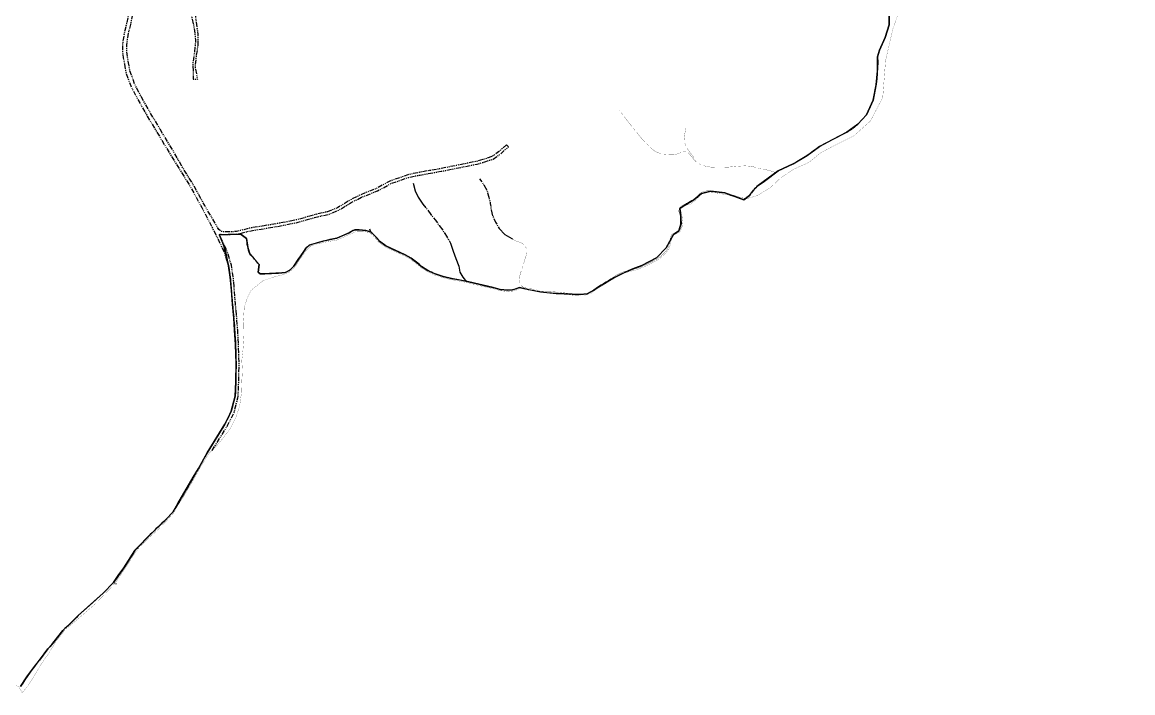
# Model space of a CAD drawing. Extents: x 203591 to 208218, y 4854879 to 4857795.
# Drawn here: x 206567 to 207447, y 4854879 to 4855410 of the extents above; entities that cross this region are included whole.
import ezdxf

# ---------------------------------------------------------------- set-up
doc = ezdxf.new("R2010")
doc.units = 0
doc.header["$LTSCALE"] = 1.5
doc.header["$MEASUREMENT"] = 0
doc.linetypes.add('PHANTOMX2', pattern=[5, 2.5, -0.5, 0.5, -0.5, 0.5, -0.5])
for name, color, linetype in [('CD-MALHA-LOTES', 40, 'CONTINUOUS'), ('HD-CURSO-INTER', 170, 'CONTINUOUS'), ('HD-CURSO-PERENE', 170, 'CONTINUOUS'), ('LM-LIM-SETOR-FISCAL', 7, 'CONTINUOUS'), ('RU-QUADRAS', 210, 'CONTINUOUS'), ('SV-EST-M-N-PAV', 1, 'PHANTOMX2')]:
    doc.layers.add(name, color=color, linetype=linetype)
doc.linetypes.add('Limite', pattern='A,20,-3,[130,ltypeshp.shx,S=6.35,R=0,X=0,Y=0],-3,20', length=46)

msp = doc.modelspace()

# ---------------------------------------------------------------- linework, layer by layer
at = {"layer": 'CD-MALHA-LOTES', "linetype": 'Continuous', "flags": 128}
msp.add_lwpolyline([(206565.87, 4854883.99), (206571.06, 4854891.69), (206576.3, 4854898.78), (206580.85, 4854904.92), (206587.53, 4854913.77), (206590.66, 4854917.23), (206595.45, 4854923.17), (206599.36, 4854928.4), (206604.82, 4854933.24), (206611.62, 4854940.19), (206620.51, 4854948.05), (206631.29, 4854957.78), (206639.56, 4854966.44), (206643.84, 4854972.59), (206647.8, 4854977.96), (206656.46, 4854991.8), (206667.7, 4855003.39), (206681.14, 4855016.2), (206686.47, 4855022.14), (206690.57, 4855028.9), (206702.74, 4855049.9), (206706.8, 4855056.71), (206713.63, 4855068.97), (206721.46, 4855081.59), (206727.79, 4855091.87), (206730.51, 4855097.36), (206732.77, 4855101.93), (206735.87, 4855114.03), (206736.33, 4855125.6), (206736.58, 4855139.93), (206736.18, 4855154.8), (206735.5, 4855166.31), (206734.81, 4855175.81), (206733.72, 4855186.86), (206732.89, 4855197.54), (206732, 4855208.3), (206730.56, 4855217.15), (206728.92, 4855224.45), (206727.33, 4855232.2), (206724.89, 4855238.56), (206723.36, 4855241.82), (206730.63, 4855241.92), (206737.32, 4855242.17), (206740.54, 4855241.93), (206744.88, 4855238.71), (206746.03, 4855231.78), (206747.41, 4855226.65), (206751.04, 4855222.84), (206754.82, 4855218.23), (206754.05, 4855212.11), (206755.7, 4855210.9), (206759.47, 4855210.97), (206764.62, 4855211.07), (206770.17, 4855211.36), (206775.44, 4855211.79), (206779.2, 4855213.84), (206782.28, 4855216.86), (206785.78, 4855222.19), (206787.85, 4855225.15), (206790.28, 4855228.47), (206791.56, 4855230.73), (206792.75, 4855232.04), (206794.64, 4855233.6), (206796.23, 4855234.16), (206798.53, 4855234.93), (206801.68, 4855235.75), (206806.24, 4855236.88), (206810.09, 4855237.75), (206813.54, 4855238.47), (206816.55, 4855238.99), (206819.34, 4855240.31), (206823.14, 4855241.98), (206826.08, 4855243.25), (206827.68, 4855244.31), (206829.42, 4855245.28), (206831.02, 4855245.69), (206834.18, 4855245.7), (206836.84, 4855245.42), (206839.5, 4855245.29), (206843.04, 4855244.22), (206846.33, 4855241.16), (206850.31, 4855236.72), (206855.1, 4855232.98), (206860.06, 4855230.69), (206865.17, 4855228.3), (206870.66, 4855225.93), (206875.28, 4855223.14), (206879.54, 4855220.08), (206883.57, 4855216.64), (206888.46, 4855213.58), (206894.32, 4855210.78), (206900.56, 4855208.81), (206907.35, 4855207.17), (206913.92, 4855206.02), (206921.03, 4855204.58), (206927.8, 4855202.91), (206933.82, 4855201.46), (206940.13, 4855200.14), (206945.87, 4855198.48), (206951.89, 4855197.78), (206955.66, 4855198.18), (206960.92, 4855199.97), (206965.94, 4855198.93), (206977.67, 4855196.56), (206990, 4855195.13), (207009.04, 4855194.53), (207014.65, 4855194.89), (207019.91, 4855197.81), (207026.21, 4855202.13), (207035.67, 4855207.62), (207044.83, 4855212.15), (207058, 4855217.39), (207069.57, 4855223.58), (207077.22, 4855231.42), (207083.16, 4855242.11), (207087.31, 4855244.92), (207088.95, 4855250.14), (207088.79, 4855255.9), (207088.12, 4855262.51), (207092.13, 4855265.33), (207099.03, 4855269.51), (207105.29, 4855274.38), (207112.65, 4855276.4), (207123.58, 4855274.93), (207138.82, 4855269.57), (207143.26, 4855273.02), (207146.29, 4855277.01), (207150.05, 4855280.8), (207154.99, 4855284.31), (207165.96, 4855292.42), (207177.9, 4855297.96), (207188.87, 4855304.61), (207198.76, 4855311.75), (207208.83, 4855317.2), (207220.24, 4855323.01), (207229.13, 4855329.34), (207235.83, 4855336.82), (207241.07, 4855348.35), (207243.46, 4855360.62), (207244.5, 4855371.62), (207244.65, 4855382.69), (207246.23, 4855388.14), (207250.57, 4855397.99), (207253.71, 4855408.2), (207253.86, 4855419.72)], dxfattribs=at)
at = {"layer": 'HD-CURSO-INTER', "const_width": 0.18, "flags": 128}
for points in [[(207040.150126, 4855340.384036), (207040.150226, 4855340.384136)], [(207040.30573, 4855340.178511), (207040.150126, 4855340.384036)], [(207041.944476, 4855338.014007), (207041.512963, 4855338.583961)], [(207042.11646, 4855337.786596), (207041.944476, 4855338.014007)], [(207042.719657, 4855336.989004), (207042.11646, 4855337.786596)], [(207044.298707, 4855334.911851), (207043.929915, 4855335.39675)], [(207044.536896, 4855334.602037), (207044.298707, 4855334.911851)], [(207045.213013, 4855333.722609), (207044.536896, 4855334.602037)], [(207045.762735, 4855333.021776), (207045.213013, 4855333.722609)], [(207047.064487, 4855331.362191), (207045.762735, 4855333.021776)], [(207047.624547, 4855330.669491), (207047.064487, 4855331.362191)], [(207048.795373, 4855329.221378), (207047.624547, 4855330.669491)], [(207048.882667, 4855329.11478), (207048.795373, 4855329.221378)], [(207049.745763, 4855328.060816), (207048.882667, 4855329.11478)], [(207050.149685, 4855327.56731), (207049.745763, 4855328.060816)], [(207052.671908, 4855324.462767), (207051.416204, 4855326.019432)], [(207092.571456, 4855326.174519), (207092.3471, 4855324.187143)], [(207054.574653, 4855322.066176), (207053.918417, 4855322.898769)], [(207055.152928, 4855321.325251), (207054.574653, 4855322.066176)], [(207055.49776, 4855320.883428), (207055.152928, 4855321.325251)], [(207055.771198, 4855320.539297), (207055.49776, 4855320.883428)], [(207056.430952, 4855319.708976), (207055.771198, 4855320.539297)], [(207057.034988, 4855318.989422), (207056.430952, 4855319.708976)], [(207057.764135, 4855318.12083), (207057.034988, 4855318.989422)], [(207058.344028, 4855317.47774), (207057.764135, 4855318.12083)], [(207058.769173, 4855317.006262), (207058.344028, 4855317.47774)], [(207059.020065, 4855316.740961), (207058.769173, 4855317.006262)], [(207059.800394, 4855315.915811), (207059.020065, 4855316.740961)], [(207091.536902, 4855318.245307), (207091.501254, 4855317.775969)], [(207091.501254, 4855317.775969), (207091.601423, 4855316.249943)], [(207091.615874, 4855319.285034), (207091.536902, 4855318.245307)], [(207091.758071, 4855320.231692), (207091.615874, 4855319.285034)], [(207091.983806, 4855321.734494), (207091.758071, 4855320.231692)], [(207092.064455, 4855322.208014), (207091.983806, 4855321.734494)], [(207092.24009, 4855323.239232), (207092.064455, 4855322.208014)], [(207092.3471, 4855324.187143), (207092.24009, 4855323.239232)], [(207060.406875, 4855315.300005), (207059.800394, 4855315.915811)], [(207063.241113, 4855312.477581), (207061.814733, 4855313.879522)], [(207065.206754, 4855310.577373), (207064.677834, 4855311.086274)], [(207065.402434, 4855310.397172), (207065.206754, 4855310.577373)], [(207066.319509, 4855309.552636), (207065.402434, 4855310.397172)], [(207066.924142, 4855309.10333), (207066.319509, 4855309.552636)], [(207068.719348, 4855307.7693), (207066.924142, 4855309.10333)], [(207092.012384, 4855314.308879), (207092.32691, 4855313.35963)], [(207092.32691, 4855313.35963), (207092.599271, 4855312.537635)], [(207092.599271, 4855312.537635), (207092.661103, 4855312.418689)], [(207093.626367, 4855310.668613), (207094.157402, 4855309.821263)], [(207094.157402, 4855309.821263), (207094.483935, 4855309.300229)], [(207094.483935, 4855309.300229), (207095.281177, 4855308.167572)], [(207095.281177, 4855308.167572), (207095.347491, 4855308.073358)], [(207095.347491, 4855308.073358), (207096.473714, 4855306.562052)], [(207069.409679, 4855307.443393), (207068.719348, 4855307.7693)], [(207070.598074, 4855306.882349), (207069.409679, 4855307.443393)], [(207071.250415, 4855306.670666), (207070.598074, 4855306.882349)], [(207072.031916, 4855306.417071), (207071.250415, 4855306.670666)], [(207072.205448, 4855306.375753), (207072.031916, 4855306.417071)], [(207073.178252, 4855306.144124), (207072.205448, 4855306.375753)], [(207075.321452, 4855305.753516), (207075.144961, 4855305.783876)], [(207076.135985, 4855305.651334), (207075.321452, 4855305.753516)], [(207076.81996, 4855305.56553), (207076.135985, 4855305.651334)], [(207077.12944, 4855305.538437), (207076.81996, 4855305.56553)], [(207081.303901, 4855305.331115), (207079.124418, 4855305.406578)], [(207082.122061, 4855305.372604), (207081.303901, 4855305.331115)], [(207084.273609, 4855305.481714), (207082.122061, 4855305.372604)], [(207085.106508, 4855305.628225), (207084.273609, 4855305.481714)], [(207085.756506, 4855305.742564), (207085.106508, 4855305.628225)], [(207086.079499, 4855305.848822), (207085.756506, 4855305.742564)], [(207087.749788, 4855306.398315), (207086.079499, 4855305.848822)], [(207087.970313, 4855306.497115), (207087.749788, 4855306.398315)], [(207088.882908, 4855306.905981), (207087.970313, 4855306.497115)], [(207092.006728, 4855307.774148), (207090.799895, 4855307.461878)], [(207092.698026, 4855307.474566), (207092.006728, 4855307.774148)], [(207095.726289, 4855305.594081), (207094.533076, 4855306.679241)], [(207095.979393, 4855305.301143), (207095.726289, 4855305.594081)], [(207097.156662, 4855303.938596), (207095.979393, 4855305.301143)], [(207096.473714, 4855306.562052), (207096.624224, 4855306.360079)], [(207096.624224, 4855306.360079), (207098.258812, 4855304.150949)], [(207097.278491, 4855303.780859), (207097.156662, 4855303.938596)], [(207098.113767, 4855302.699395), (207097.278491, 4855303.780859)], [(207098.502519, 4855302.199168), (207098.113767, 4855302.699395)], [(207098.258812, 4855304.150949), (207098.398113, 4855303.962685)], [(207098.398113, 4855303.962685), (207099.356114, 4855302.479345)], [(207099.037214, 4855301.51115), (207098.502519, 4855302.199168)], [(207099.126383, 4855301.418428), (207099.037214, 4855301.51115)], [(207101.047298, 4855299.420973), (207099.126383, 4855301.418428)], [(207100.383367, 4855300.76541), (207100.734348, 4855300.101577)], [(207100.734348, 4855300.101577), (207100.83841, 4855299.875263)], [(207100.83841, 4855299.875263), (207101.047298, 4855299.420973)], [(207101.240839, 4855299.299008), (207101.047298, 4855299.420973)], [(207103.35736, 4855297.965212), (207102.932882, 4855298.232711)], [(207103.812041, 4855297.761412), (207103.35736, 4855297.965212)], [(207104.724567, 4855297.352394), (207103.812041, 4855297.761412)], [(207106.858075, 4855296.579811), (207106.604915, 4855296.671226)], [(207107.558549, 4855296.371331), (207106.858075, 4855296.579811)], [(207108.304672, 4855296.149264), (207107.558549, 4855296.371331)], [(207108.521542, 4855296.104057), (207108.304672, 4855296.149264)], [(207111.228056, 4855295.539867), (207108.521542, 4855296.104057)], [(207111.462385, 4855295.518438), (207111.228056, 4855295.539867)], [(207113.840451, 4855295.30095), (207111.462385, 4855295.518438)], [(207114.452084, 4855295.279486), (207113.840451, 4855295.30095)], [(207115.343675, 4855295.248192), (207114.452084, 4855295.279486)], [(207115.451522, 4855295.246514), (207115.343675, 4855295.248192)], [(207116.4514, 4855295.230896), (207115.451522, 4855295.246514)], [(207120.451196, 4855295.193957), (207118.451241, 4855295.207308)], [(207122.999496, 4855295.227175), (207122.451005, 4855295.219365)], [(207123.450659, 4855295.243363), (207122.999496, 4855295.227175)], [(207124.498555, 4855295.280968), (207123.450659, 4855295.243363)], [(207125.448649, 4855295.331374), (207124.498555, 4855295.280968)], [(207125.997021, 4855295.360468), (207125.448649, 4855295.331374)], [(207126.446631, 4855295.393967), (207125.997021, 4855295.360468)], [(207128.213128, 4855295.525589), (207126.446631, 4855295.393967)], [(207128.440771, 4855295.546555), (207128.213128, 4855295.525589)], [(207129.707101, 4855295.663188), (207128.440771, 4855295.546555)], [(207130.431971, 4855295.733891), (207129.707101, 4855295.663188)], [(207131.200029, 4855295.808806), (207130.431971, 4855295.733891)], [(207131.427351, 4855295.829881), (207131.200029, 4855295.808806)], [(207132.423081, 4855295.9222), (207131.427351, 4855295.829881)], [(207136.340593, 4855296.219471), (207134.416447, 4855296.083487)], [(207136.411592, 4855296.222297), (207136.340593, 4855296.219471)], [(207139.849629, 4855296.315059), (207138.410054, 4855296.299998)], [(207140.409808, 4855296.301344), (207139.849629, 4855296.315059)], [(207141.353178, 4855296.27824), (207140.409808, 4855296.301344)], [(207141.409391, 4855296.274353), (207141.353178, 4855296.27824)], [(207142.85045, 4855296.174676), (207141.409391, 4855296.274353)], [(207143.40169, 4855296.106033), (207142.85045, 4855296.174676)], [(207144.355196, 4855295.987296), (207143.40169, 4855296.106033)], [(207144.39351, 4855295.97935), (207144.355196, 4855295.987296)], [(207147.288919, 4855295.378763), (207144.39351, 4855295.97935)], [(207147.33058, 4855295.368288), (207147.288919, 4855295.378763)], [(207148.300395, 4855295.124443), (207147.33058, 4855295.368288)], [(207151.606249, 4855294.321554), (207150.243464, 4855294.650714)], [(207152.19057, 4855294.194256), (207151.606249, 4855294.321554)], [(207156.004158, 4855293.374884), (207154.145598, 4855293.772529)], [(207156.100956, 4855293.352389), (207156.004158, 4855293.374884)], [(207158.034182, 4855292.903117), (207156.100956, 4855293.352389)], [(207158.048874, 4855292.899009), (207158.034182, 4855292.903117)], [(207160.920088, 4855292.096125), (207158.048874, 4855292.899009)], [(207160.93772, 4855292.090069), (207160.920088, 4855292.096125)], [(207162.342954, 4855291.607376), (207160.93772, 4855292.090069)], [(207162.820305, 4855291.416296), (207162.342954, 4855291.607376)], [(207163.748688, 4855291.04467), (207162.820305, 4855291.416296)], [(206955.655831, 4855238.386081), (206957.353806, 4855237.329255)], [(206957.353806, 4855237.329255), (206958.18498, 4855236.811928)], [(206958.18498, 4855236.811928), (206960.108668, 4855236.192421)], [(206960.108668, 4855236.192421), (206960.975608, 4855235.913231)], [(206960.975608, 4855235.913231), (206962.006996, 4855235.563051)], [(206962.006996, 4855235.563051), (206962.434764, 4855235.417815)], [(206962.434764, 4855235.417815), (206964.621751, 4855234.109893)], [(206965.720265, 4855232.459734), (206966.241363, 4855231.606238)], [(206966.241363, 4855231.606238), (206966.328793, 4855231.463038)], [(206966.328793, 4855231.463038), (206966.524192, 4855230.654082)], [(206964.698447, 4855219.94499), (206964.582333, 4855219.552316)], [(206965.432277, 4855222.426663), (206964.698447, 4855219.94499)], [(206965.547408, 4855222.822358), (206965.432277, 4855222.426663)], [(206966.105294, 4855224.739759), (206965.547408, 4855222.822358)], [(206966.106061, 4855224.742748), (206966.105294, 4855224.739759)], [(206966.479693, 4855226.197922), (206966.106061, 4855224.742748)], [(206966.562249, 4855226.688651), (206966.479693, 4855226.197922)], [(206966.728786, 4855227.678577), (206966.562249, 4855226.688651)], [(206966.714225, 4855228.674634), (206966.728786, 4855227.678577)], [(206961.854333, 4855211.342658), (206961.130775, 4855208.494681)], [(206961.874277, 4855211.400884), (206961.854333, 4855211.342658)], [(206962.340814, 4855212.762921), (206961.874277, 4855211.400884)], [(206962.528027, 4855213.290994), (206962.340814, 4855212.762921)], [(206963.810831, 4855217.079435), (206963.18718, 4855215.179156)], [(206964.582333, 4855219.552316), (206964.408914, 4855218.987836)], [(206961.023342, 4855207.50115), (206960.941325, 4855206.667949)], [(206960.941325, 4855206.667949), (206960.993639, 4855205.506355)], [(206960.993639, 4855205.506355), (206961.009415, 4855205.156076)], [(206961.009415, 4855205.156076), (206961.497537, 4855203.580594)], [(206961.115046, 4855208.432772), (206961.023342, 4855207.50115)], [(206961.130775, 4855208.494681), (206961.115046, 4855208.432772)], [(206956.604491, 4855198.378641), (206955.65483, 4855198.176234)], [(206955.65483, 4855198.176234), (206955.65493, 4855198.176334)], [(206957.582523, 4855198.587097), (206956.604491, 4855198.378641)], [(206961.125122, 4855200.421929), (206959.331222, 4855199.537666)], [(206962.344937, 4855201.797954), (206962.718609, 4855201.282153)], [(206962.718609, 4855201.282153), (206962.987126, 4855201.037781)], [(206962.987126, 4855201.037781), (206963.435533, 4855200.629694)], [(206963.755677, 4855200.485683), (206963.043914, 4855200.572165)], [(206964.021131, 4855200.387577), (206963.755677, 4855200.485683)], [(206965.223709, 4855199.943132), (206964.021131, 4855200.387577)], [(206965.911348, 4855199.736823), (206965.223709, 4855199.943132)], [(206967.775599, 4855199.177499), (206965.911348, 4855199.736823)], [(206967.828895, 4855199.171334), (206967.775599, 4855199.177499)], [(206969.272525, 4855199.004296), (206967.828895, 4855199.171334)], [(206969.817225, 4855198.957135), (206969.272525, 4855199.004296)], [(206972.236378, 4855198.747676), (206969.817225, 4855198.957135)], [(206972.792928, 4855198.616514), (206972.236378, 4855198.747676)], [(206976.120806, 4855197.752788), (206974.738702, 4855198.154332)], [(206976.664201, 4855197.614369), (206976.120806, 4855197.752788)], [(206980.290787, 4855196.996931), (206978.62454, 4855197.233154)], [(206980.60733, 4855196.978283), (206980.290787, 4855196.996931)], [(206981.791796, 4855196.908502), (206980.60733, 4855196.978283)], [(206982.60499, 4855196.886916), (206981.791796, 4855196.908502)], [(206984.107069, 4855196.847036), (206982.60499, 4855196.886916)], [(206984.604278, 4855196.833552), (206984.107069, 4855196.847036)], [(206985.61256, 4855196.806199), (206984.604278, 4855196.833552)], [(206986.600894, 4855196.728967), (206985.61256, 4855196.806199)], [(206988.594815, 4855196.573152), (206986.600894, 4855196.728967)]]:
    msp.add_lwpolyline(points, dxfattribs=at)
at = {"layer": 'HD-CURSO-INTER', "ltscale": 0.5, "flags": 128}
for points in [[(206876.78, 4855282.57), (206878.39, 4855276.71), (206880.87, 4855271.51), (206884.62, 4855266.09), (206887.002155, 4855263.158665)], [(206929.44, 4855286.16), (206931.198098, 4855283.594128)], [(206931.651677, 4855282.932146), (206932.107273, 4855282.267223)], [(206932.560853, 4855281.605242), (206932.77, 4855281.3), (206935.085738, 4855277.080796)], [(206935.438592, 4855276.386166), (206935.644015, 4855275.640155)], [(206935.84853, 4855274.897444), (206936.74, 4855271.66), (206937.1637, 4855269.94453)], [(206937.348703, 4855269.195495), (206937.534528, 4855268.443131)], [(206937.719531, 4855267.694096), (206937.97, 4855266.68), (206938.251298, 4855264.172566)], [(206887.49406, 4855262.553357), (206887.96, 4855261.98), (206887.98587, 4855261.944055)], [(206888.437908, 4855261.315976), (206890.99, 4855257.77), (206891.486054, 4855257.128576)], [(206891.961465, 4855256.513846), (206892.438988, 4855255.896384)], [(206892.914398, 4855255.281655), (206894.3, 4855253.49), (206896.049387, 4855251.179283)], [(206938.338872, 4855263.391952), (206938.426835, 4855262.607867)], [(206938.514409, 4855261.827253), (206938.55, 4855261.51), (206939.793903, 4855256.89914)], [(206940.075487, 4855256.18141), (206940.419357, 4855255.480272)], [(206842.2, 4855246.47), (206843.040915, 4855244.223582), (206846.33, 4855241.16), (206850.31, 4855236.72), (206855.1, 4855232.98), (206859.169657, 4855231.101065)], [(206896.517807, 4855250.560561), (206896.988308, 4855249.939088)], [(206897.456728, 4855249.320366), (206897.51, 4855249.25), (206900.265265, 4855245.385804)], [(206940.761705, 4855254.782238), (206942.19, 4855251.87), (206943.114947, 4855250.165793)], [(206943.48834, 4855249.477821), (206943.863392, 4855248.78679)], [(206944.236785, 4855248.098818), (206944.92, 4855246.84), (206949.4, 4855241.9), (206954.91, 4855238.78), (206955.659565, 4855238.384715)], [(206900.714317, 4855244.756019), (206900.74, 4855244.72), (206901.133803, 4855244.105409)], [(206901.549536, 4855243.456593), (206903.79, 4855239.96), (206904.182421, 4855239.209147)], [(206904.539132, 4855238.526621), (206904.897429, 4855237.841061)], [(206859.892078, 4855230.767528), (206860.06, 4855230.69), (206860.615713, 4855230.430087)], [(206861.335547, 4855230.093413), (206865.17, 4855228.3), (206866.172118, 4855227.867392)], [(206905.254141, 4855237.158534), (206906.33, 4855235.1), (206908.63, 4855228.92), (206910.78, 4855222.86), (206912.91, 4855217), (206913.92, 4855212.07), (206916.26, 4855208.22), (206919.16, 4855204.61)], [(206866.907716, 4855227.549839), (206867.646583, 4855227.230874)], [(206868.382181, 4855226.913321), (206870.66, 4855225.93), (206873.025628, 4855224.501406)], [(206873.691507, 4855224.099285), (206874.360345, 4855223.695376)], [(206875.026223, 4855223.293255), (206875.28, 4855223.14), (206879.116282, 4855220.384361)], [(206879.729441, 4855219.918293), (206880.317464, 4855219.416358)], [(206880.902885, 4855218.916644), (206883.57, 4855216.64), (206884.673872, 4855215.949234)], [(206885.33183, 4855215.537505), (206885.992712, 4855215.123947)], [(206886.65067, 4855214.712219), (206888.46, 4855213.58), (206894.32, 4855210.78), (206900.56, 4855208.81), (206907.35, 4855207.17), (206913.92, 4855206.02), (206921.03, 4855204.58), (206927.8, 4855202.91), (206933.82, 4855201.46), (206940.13, 4855200.14), (206945.87, 4855198.48), (206951.89, 4855197.78), (206955.658518, 4855198.176686)]]:
    msp.add_lwpolyline(points, dxfattribs=at)
at = {"layer": 'HD-CURSO-PERENE', "const_width": 0.18, "flags": 128}
for points in [[(207140.404004, 4855270.117224), (207140.852599, 4855270.652367), (207141.934501, 4855271.699365), (207143.256066, 4855273.015848), (207145.09463, 4855275.37776), (207145.978972, 4855276.596211), (207147.260313, 4855278.159958), (207148.300894, 4855279.245432), (207149.408557, 4855280.260424), (207151.250968, 4855281.700777), (207152.480227, 4855282.561091), (207153.719197, 4855283.408343), (207154.944423, 4855284.273694), (207156.182061, 4855285.215517), (207157.350621, 4855286.155996), (207158.509467, 4855287.109517), (207159.67278, 4855288.057392), (207161.445324, 4855289.424498), (207162.662867, 4855290.300881), (207165.008974, 4855291.860346), (207167.289256, 4855293.118563), (207170.029184, 4855294.343117), (207171.41539, 4855294.924978), (207173.393099, 4855295.786941), (207174.755559, 4855296.415364), (207177.449186, 4855297.734222), (207179.23067, 4855298.657015), (207180.551471, 4855299.368069), (207181.861739, 4855300.098883), (207183.160366, 4855300.850888), (207184.938812, 4855301.931365), (207186.202278, 4855302.741921), (207187.445372, 4855303.582296), (207188.867971, 4855304.607001), (207191.232227, 4855306.452422), (207192.406142, 4855307.386714), (207194.685698, 4855309.110273), (207195.91777, 4855309.968056), (207197.174056, 4855310.78952), (207198.45416, 4855311.572317), (207200.070571, 4855312.487526), (207201.393177, 4855313.19538), (207202.72224, 4855313.891461), (207204.569421, 4855314.866777), (207207.206021, 4855316.297212), (207208.517914, 4855317.025383), (207210.134531, 4855317.935425), (207211.442653, 4855318.671985), (207212.754915, 4855319.398972), (207214.409511, 4855320.281822), (207217.09366, 4855321.604977), (207219.834041, 4855322.839177), (207221.632071, 4855323.611751), (207223.00198, 4855324.244257), (207225.021932, 4855325.425432), (207227.267024, 4855327.392412), (207228.313901, 4855328.482167), (207230.198932, 4855330.402259), (207232.32433, 4855332.513824), (207233.663702, 4855333.997925), (207234.60968, 4855335.163003), (207235.510268, 4855336.366969), (207236.672971, 4855338.067046), (207237.464582, 4855339.345923), (207238.197144, 4855340.656777), (207239.024188, 4855342.360157), (207240.099199, 4855345.157882), (207240.555604, 4855346.589386), (207240.978271, 4855348.032678), (207241.467723, 4855349.803708), (207241.844264, 4855351.256867), (207242.50432, 4855354.181475), (207242.849084, 4855356.102445), (207243.072747, 4855357.585792), (207243.271212, 4855359.073523), (207243.454095, 4855360.563327), (207243.636481, 4855362.113837), (207243.967024, 4855365.095184), (207244.214975, 4855367.557904), (207244.345197, 4855369.053024), (207244.504571, 4855371.615879), (207244.559794, 4855374.612522), (207244.544553, 4855376.113848), (207244.490927, 4855378.432654), (207244.47835, 4855379.937049), (207244.652858, 4855382.68866), (207245.302321, 4855385.616822), (207245.787204, 4855387.0447), (207246.840908, 4855389.514136), (207247.491034, 4855390.866282), (207248.595811, 4855393.191651), (207249.747889, 4855395.959614), (207250.304619, 4855397.353813), (207251.148889, 4855399.375665), (207251.730013, 4855400.759293), (207252.535262, 4855402.892957), (207252.969692, 4855404.329932), (207253.319293, 4855405.791885), (207253.58467, 4855407.271687), (207253.839701, 4855409.692972), (207253.901788, 4855411.191981)], [(207140.852599, 4855270.652367), (207139.33815, 4855270.769007), (207137.849602, 4855270.993869), (207136.382249, 4855271.306949), (207134.931382, 4855271.688247), (207133.492294, 4855272.117761), (207132.060276, 4855272.575486), (207130.556052, 4855273.065568), (207129.123803, 4855273.51855), (207126.232706, 4855274.306), (207124.601468, 4855274.635906), (207123.121717, 4855274.882108), (207121.63693, 4855275.109513), (207119.51834, 4855275.450896), (207118.038659, 4855275.703643), (207115.681928, 4855276.099261), (207112.720793, 4855276.494395), (207111.22225, 4855276.587543), (207109.701512, 4855276.571072), (207108.097715, 4855276.403749), (207106.597948, 4855276.062233), (207104.459338, 4855275.057952), (207102.398088, 4855272.969276), (207101.487448, 4855271.743537), (207100.544864, 4855270.518825), (207099.357413, 4855269.246976), (207098.18308, 4855268.268849), (207095.985659, 4855267.057577), (207093.138053, 4855266.294841), (207091.669784, 4855265.870648), (207089.72494, 4855264.904244), (207088.46685, 4855263.886895), (207087.546011, 4855262.683306), (207087.175603, 4855260.299243), (207088.221033, 4855257.395095), (207088.825385, 4855255.9779), (207089.292955, 4855254.508948), (207089.664523, 4855251.549424), (207089.585138, 4855250.028619), (207089.268801, 4855248.194193), (207088.768, 4855246.709083), (207087.998152, 4855245.415621), (207085.952083, 4855243.941134), (207084.481166, 4855243.396274), (207083.045464, 4855242.843831), (207081.779884, 4855242.022553), (207080.511499, 4855239.431762), (207080.238226, 4855237.843139), (207079.947514, 4855235.453227), (207079.702341, 4855233.950898), (207078.894188, 4855231.480059), (207077.181359, 4855229.074711), (207076.120593, 4855227.966901), (207074.189343, 4855226.073718), (207073.093899, 4855225.038686), (207070.792984, 4855223.155715), (207069.466808, 4855222.300113), (207066.814993, 4855220.885732), (207065.46026, 4855220.218285), (207063.817352, 4855219.392344), (207062.479563, 4855218.712275), (207059.784559, 4855217.406525), (207058.25249, 4855216.744418), (207056.855399, 4855216.195468), (207055.441818, 4855215.68742), (207054.015182, 4855215.218039), (207051.884777, 4855214.587949), (207048.984957, 4855213.824691), (207047.527291, 4855213.46133), (207045.912329, 4855213.057151), (207044.459376, 4855212.666616), (207043.024463, 4855212.227011), (207041.319283, 4855211.591013), (207038.63714, 4855210.254228), (207037.343997, 4855209.484794), (207035.057645, 4855208.004615), (207032.576605, 4855206.320597), (207030.482298, 4855204.91012), (207029.221366, 4855204.097095), (207027.939011, 4855203.317719), (207025.897786, 4855202.195369), (207024.570953, 4855201.490379), (207022.489405, 4855200.24646), (207020.103636, 4855198.420798), (207018.923104, 4855197.489001), (207017.103246, 4855196.262237), (207015.757582, 4855195.596203), (207014.338184, 4855195.082826), (207012.870832, 4855194.718431), (207010.705336, 4855194.443371), (207009.204231, 4855194.402605), (207007.700866, 4855194.453557), (207006.199383, 4855194.570259), (207004.185159, 4855194.788287), (207002.69671, 4855194.975397), (206999.725216, 4855195.368625), (206998.071872, 4855195.575306), (206996.582056, 4855195.749999), (206995.090743, 4855195.915717), (206992.996965, 4855196.136234), (206991.504136, 4855196.287129), (206988.594815, 4855196.573152)]]:
    msp.add_lwpolyline(points, dxfattribs=at)
at = {"layer": 'LM-LIM-SETOR-FISCAL', "linetype": 'Limite', "ltscale": 0.1, "const_width": 0.13, "flags": 128}
msp.add_lwpolyline([(205796.415, 4856248.315), (205682.51, 4856182.65), (205659.3, 4856170.51), (205621.44, 4856158.01), (205507.35, 4856123.37), (205407.36, 4856092.31), (205394.74, 4856089.5), (205362.25, 4856082.61), (205354.69, 4856080.34), (205337.55, 4856076.77), (205289.87, 4856073.56), (205229.36, 4856070.3), (205219.27, 4856069.56), (205147.92, 4856065.7), (205113.32, 4856064.4), (205090.92, 4856063.16), (205009.9, 4856058.92), (204851.88, 4856050.7), (204687.08, 4856042.13), (204637.14, 4856038.78), (204603.03, 4856036.66), (204553.89, 4856035.32), (204520.66, 4856035.13), (204502.57, 4856037.61), (204484.57, 4856041.23), (204412.67, 4856060.75), (204330.68, 4856083.79), (204299.16, 4856093.11), (204270.41, 4856101.78), (204253.26, 4856107.22), (204244.69, 4856110.17), (204218.41, 4856111.79), (204202.69, 4856112.17), (204189.55, 4856111.98), (204142.89, 4856109.12), (204035.38, 4856102.27), (203993.42, 4856098.93), (203985.94, 4856098.57), (203969, 4856097.51), (203907.01, 4856092.75), (203828.45, 4856087.6), (203806.83, 4856085.89), (203745.43, 4856081.58), (203724.99, 4856080.15), (203677.22, 4856076.56), (203633.71, 4856071.22), (203591.04, 4856063.51), (203660.37, 4856023.03), (203705.27, 4855996.41), (203743.77, 4855973.31), (203818.31, 4855928.72), (203887.09, 4855887.86), (203952.66, 4855848.85), (204025, 4855805.96), (204088.2, 4855766.95), (204107.49, 4855755.62), (204177.8, 4855715.26), (204283.05, 4855651.55), (204316.3, 4855629.3), (204344.05, 4855608.74), (204359.413431, 4855596.133587), (204366.73, 4855590.13), (204395.58, 4855561.78), (204414.87, 4855540.12), (204436.53, 4855514.57), (204458.95, 4855485.04), (204486.36, 4855444.86), (204505.82, 4855416.26), (204534.16, 4855377.59), (204568.85, 4855328.27), (204604.98, 4855276.24), (204637.1, 4855229.79), (204661.77, 4855193.9), (204679.77, 4855167.91), (204703.32, 4855133.45), (204736.81, 4855084.64), (204752.67, 4855062.31), (204783.23, 4855019.37), (204803.12, 4854991.18), (204834.249649, 4854948.199642), (204845.64, 4854959.83), (204876.75, 4854964.71), (204914.35, 4854970.84), (204996.87, 4854983.31), (205090.66, 4854997.71), (205105.98, 4854999.94), (205187.94, 4855012.05), (205245.94, 4855021.11), (205272.68, 4855025.85), (205289.82, 4855028.52), (205353.63, 4855038.1), (205379.87, 4855044.32), (205380.17, 4855053.59), (205399.55, 4855054.95), (205426.54, 4855056.03), (205437.99, 4855056.62), (205499.63, 4855060.67), (205539.31, 4855063.19), (205567.09, 4855064.98), (205582.41, 4855066.09), (205635.91, 4855070), (205692.95, 4855073.42), (205739.37, 4855076.32), (205755.85, 4855076.88), (205779.09, 4855078.91), (205796.39, 4855080.33), (205832.27, 4855082.2), (205855.36, 4855083.58), (205884.96, 4855084.97), (205904.85, 4855085.43), (205945.85, 4855088.06), (205975.45, 4855089.94), (205990.04, 4855090.61), (206010.45, 4855091.62), (206021.42, 4855091.93), (206022.38, 4855094.63), (206023.19, 4855099.07), (206023.73, 4855105.32), (206023.73, 4855114.57), (206023.61, 4855122.77), (206023.73, 4855128.91), (206023.31, 4855148.74), (206059.09, 4855155.08), (206090.43, 4855139.24), (206138.56, 4855111.07), (206178.75, 4855088.19), (206206.79, 4855072.52), (206222.46, 4855062.86), (206230.38, 4855057.64), (206237.19, 4855052.51), (206245.02, 4855046.96), (206277.61, 4855028.92), (206315.11, 4855009.06), (206322.43, 4855004.94), (206334.61, 4854998.15), (206344.05, 4854991.94), (206370.01, 4854978.16), (206377.13, 4854974.52), (206383.62, 4854970.88), (206391.86, 4854965.97), (206400.96, 4854960.99), (206409.67, 4854956.24), (206418.06, 4854951.81), (206428.03, 4854946.58), (206436.74, 4854941.99), (206446.39, 4854936.45), (206454.94, 4854931.86), (206463.33, 4854927.27), (206473.94, 4854921.41), (206483.44, 4854916.66), (206493.49, 4854911.28), (206502.2, 4854906.53), (206509.16, 4854902.73), (206517.55, 4854899.17), (206528.48, 4854896), (206549.69, 4854889.67), (206564.41, 4854883.97), (206567.2, 4854879.08), (206570.83, 4854883.26), (206576.05, 4854891.17), (206582.86, 4854902.57), (206588.24, 4854910.17), (206594.1, 4854919.67), (206601.38, 4854929.09), (206611.99, 4854937.95), (206625.76, 4854949.98), (206640.32, 4854965.18), (206646.34, 4854973.73), (206650.93, 4854980.7), (206656.31, 4854989.4), (206659.8, 4854993.84), (206666.37, 4855000.56), (206674.91, 4855008.32), (206682.51, 4855016.24), (206687.1, 4855021.3), (206689.8, 4855026.21), (206695.97, 4855035.87), (206702.46, 4855046.95), (206709.74, 4855060.01), (206715.44, 4855068.88), (206721.77, 4855075.21), (206727.79, 4855082.65), (206732.22, 4855088.66), (206736.5, 4855097.05), (206739.58, 4855106.79), (206740.85, 4855116.29), (206741.17, 4855125.63), (206741.64, 4855134.02), (206741.17, 4855142.09), (206742.12, 4855150.72), (206742.75, 4855160.06), (206742.43, 4855173.36), (206743.07, 4855183.81), (206745.76, 4855192.36), (206748.45, 4855197.74), (206758.11, 4855205.5), (206768.24, 4855208.82), (206775.2, 4855210.56), (206778.84, 4855212.3), (206783.44, 4855216.26), (206786.6, 4855221.64), (206789.29, 4855225.29), (206792.14, 4855229.4), (206795.63, 4855232.73), (206801.01, 4855234.47), (206808.45, 4855236.21), (206816.52, 4855237.63), (206822.22, 4855240.17), (206827.6, 4855242.54), (206831.4, 4855244.28), (206836.63, 4855244.44), (206839.95, 4855243.97), (206842.19, 4855243.65), (206845.62, 4855240.46), (206849.62, 4855235.99), (206854.58, 4855232.12), (206859.64, 4855229.78), (206864.76, 4855227.39), (206870.2, 4855225.04), (206874.73, 4855222.3), (206878.92, 4855219.29), (206882.98, 4855215.83), (206887.98, 4855212.7), (206893.95, 4855209.85), (206900.29, 4855207.85), (206907.15, 4855206.19), (206913.73, 4855205.04), (206920.81, 4855203.6), (206927.56, 4855201.94), (206933.6, 4855200.48), (206939.89, 4855199.17), (206945.67, 4855197.5), (206951.88, 4855196.77), (206955.646692, 4855197.169441), (206957.306662, 4855197.34315), (206961.862616, 4855199.664984), (206966.527907, 4855198.429918), (206972.051755, 4855197.762708), (206977.408644, 4855196.392723), (206983.226231, 4855195.866614), (206988.517313, 4855195.575902), (206994.381656, 4855194.986132), (206999.439545, 4855194.39722), (207005.614593, 4855193.621657), (207012.363297, 4855193.601324), (207017.572169, 4855195.36525), (207023.03395, 4855199.405412), (207027.732957, 4855202.047994), (207032.274552, 4855204.906141), (207036.833943, 4855207.976499), (207041.709791, 4855210.664404), (207047.645836, 4855212.460922), (207053.627362, 4855214.050921), (207060.025663, 4855216.416757), (207065.622577, 4855219.182648), (207071.297192, 4855222.28006), (207076.000549, 4855226.442043), (207079.81713, 4855231.025691), (207081.103271, 4855236.760794), (207082.59759, 4855241.307754), (207088.023389, 4855243.939561), (207090.578395, 4855249.590665), (207089.808985, 4855256.17649), (207088.296416, 4855261.394437), (207091.682817, 4855264.782116), (207096.437455, 4855266.14688), (207101.10609, 4855269.633922), (207105.023599, 4855274.180832), (207109.741577, 4855275.556417), (207115.560457, 4855275.105675), (207120.834136, 4855274.222138), (207125.843848, 4855273.366924), (207131.736831, 4855271.630579), (207137.125757, 4855270.101991), (207140.28442, 4855270.079902), (207149.515925, 4855272.920652), (207159.750695, 4855279.150512), (207168.205506, 4855287.160332), (207178.440276, 4855293.835183), (207190.455007, 4855299.175063), (207198.909818, 4855306.294903), (207210.479558, 4855312.524764), (207226.054209, 4855320.312089), (207238.95892, 4855331.88183), (207248.7487, 4855350.571411), (207250.973651, 4855379.940753), (207256.758521, 4855404.860194), (207263.433371, 4855423.994765), (207271.888182, 4855446.689256), (207282.567942, 4855472.943668), (207294.805168, 4855494.970674), (207326.84445, 4855524.340016), (207365.558582, 4855558.159258), (207387.072345, 4855586.866424), (207407.157013, 4855615.155159), (207422.962295, 4855638.924947), (207434.532036, 4855666.069339), (207438.091956, 4855689.65381), (207436.311996, 4855734.152813), (207437.646966, 4855776.64936), (207435.867006, 4855804.683732), (207437.201976, 4855838.502973), (207442.986846, 4855862.087445), (207450.106687, 4855888.786846), (207460.341457, 4855908.811397), (207484.893222, 4855935.842551), (207514.888754, 4855951.474025), (207555.868566, 4855955.698748), (207618.394465, 4855944.291996), (207657.684388, 4855935.842551), (207679.230475, 4855930.772883), (207701.081061, 4855927.500978), (207727.335472, 4855933.285849), (207757.594794, 4855943.075629), (207797.198906, 4855948.41551), (207840.362939, 4855943.520619), (207880.857031, 4855931.060899), (207908.46854, 4855922.081144), (207928.081857, 4855916.750273), (207978.978222, 4855907.32502), (207988.919986, 4855905.773418), (208022.363859, 4855902.136547), (208058.853041, 4855901.246567), (208090.002343, 4855903.026527), (208114.955167, 4855908.683361), (208130.682304, 4855913.813432), (208161.847626, 4855928.407512), (208188.891822, 4855948.61949), (208218.286591, 4855981.057933), (208187.445907, 4855991.449903), (208165.321069, 4856010.222493), (208159.224361, 4856022.94), (208156.58974, 4856039.12589), (208148.685879, 4856065.472094), (208141.72335, 4856085.385589), (208131.121743, 4856100.600365), (208114.978287, 4856123.563692), (208106.091421, 4856139.449948), (208093.205298, 4856162.116022), (208084.73682, 4856199.326829), (208076.797221, 4856229.27502), (208073.616124, 4856257.1496), (208067.838157, 4856284.431712), (208065.021572, 4856320.096316), (208063.518292, 4856367.226456), (208062.416051, 4856397.165935), (208051.054374, 4856419.94066), (208041.168955, 4856425.250761), (208034.147983, 4856457.455812), (208021.67975, 4856492.348298), (208031.159526, 4856541.689942), (208020.976111, 4856586.808408), (208019.467809, 4856600.268866), (208028.327718, 4856624.553543), (208027.926294, 4856671.90573), (208026.162133, 4856750.628679), (208030.440265, 4856795.701991), (208034.406877, 4856848.418794), (208036.125381, 4856871.257936), (208022.299519, 4856927.922659), (208010.560024, 4856953.886397), (208008.303255, 4856989.771934), (207999.795743, 4857038.357717), (207992.204293, 4857055.360826), (207973.187812, 4857100.767903), (207964.482023, 4857136.653753), (207955.32649, 4857174.790688), (207947.06, 4857205.66), (207936.24, 4857242.09), (207927.67, 4857273.58), (207918.98, 4857320.37), (207891.61, 4857379.79), (207864.78, 4857442.58), (207832.53, 4857508.13), (207814.62, 4857556.12), (207809.96, 4857575.68), (207785.03, 4857617.04), (207772.89, 4857638.07), (207748.63, 4857685.56), (207726.14, 4857726.05), (207670.54, 4857791.94), (207637.716929, 4857752.579866), (207327.499503, 4857249.046871), (207320.676618, 4857251.493261), (207314.080136, 4857253.877844), (207301.63279, 4857226.347664), (207278.712679, 4857178.433894), (207276.5774, 4857174.787641), (207262.892453, 4857152.57806), (207252.462304, 4857134.399802), (207240.885989, 4857115.917861), (207229.906692, 4857098.269253), (207214.91377, 4857077.033986), (207202.397592, 4857060.643753), (207187.795384, 4857042.763498), (207183.851205, 4857038.068132), (207172.84771, 4857025.964287), (207149.87276, 4857002.228535), (207122.979462, 4856978.24558), (207115.279823, 4856971.792429), (207096.554824, 4856956.721089), (207093.179038, 4856954.256239), (207063.969674, 4856931.265115), (207039.009706, 4856911.05036), (207002.55255, 4856880.952023), (206995.622513, 4856875.427191), (206955.697742, 4856843.197587), (206925.76, 4856819.17), (206889.95, 4856790.29), (206863.87, 4856769.12), (206847.05, 4856755.62), (206812.934473, 4856729.478313), (206791.2, 4856713), (206771.48, 4856697.98), (206751.62, 4856684.07), (206724.81, 4856665.42), (206695.34, 4856644.45), (206670.42, 4856628.03), (206663.08, 4856623.07), (206633.21, 4856602.21), (206600.85, 4856580.16), (206591.4, 4856573.83), (206573.31, 4856561.53), (206563.13, 4856555.38), (206553.22, 4856549.54), (206544.9, 4856545.03), (206536.19, 4856541.04), (206524.84, 4856536.19), (206513.22, 4856531.58), (206498.3, 4856526.31), (206481.81, 4856521.39), (206460.98, 4856515.61), (206436.55, 4856509.25), (206404.85, 4856501.32), (206376.503498, 4856494.172169), (206338.854515, 4856484.264542), (206332.61, 4856481.61), (206321.41, 4856478.45), (206309.98, 4856474.91), (206297.27, 4856470.73), (206283.09, 4856465.93), (206265.98, 4856460.4), (206237.37, 4856450.17), (206227.79, 4856446.64), (206207.64, 4856438.98), (206187.88, 4856431.02), (206170.1, 4856423.58), (206145.59, 4856412.49), (206123.09, 4856402.3), (206095.56, 4856389.84), (206084.72388, 4856385.188271), (206064.4, 4856375.95), (206043.92, 4856366.69), (206002.95, 4856348.23), (205973.98, 4856334.81), (205918.83, 4856309.59), (205889.94, 4856296.39), (205871.28, 4856287.81), (205863.09, 4856283.51), (205834.67, 4856269.04), (205796.415, 4856248.315)], dxfattribs=at)
at = {"layer": 'RU-QUADRAS', "color": 6, "linetype": 'Continuous'}
msp.add_lwpolyline([(207253.86, 4855419.72), (207253.71, 4855408.2), (207250.57, 4855397.99), (207246.23, 4855388.14), (207244.65, 4855382.69, -0.0693649403), (207241.07, 4855348.35), (207235.83, 4855336.82), (207229.13, 4855329.34), (207220.24, 4855323.01), (207198.76, 4855311.75, -0.0401893697), (207177.9, 4855297.96), (207165.96, 4855292.42), (207150.05, 4855280.8, 0.0660636653), (207143.26, 4855273.02), (207138.82, 4855269.57), (207123.58, 4855274.93), (207112.65, 4855276.4), (207105.29, 4855274.38), (207099.03, 4855269.51, 0.0341268621), (207088.12, 4855262.51, -0.0366393451), (207088.95, 4855250.14), (207087.31, 4855244.92), (207083.16, 4855242.11), (207077.22, 4855231.42), (207069.57, 4855223.58), (207058, 4855217.39, 0.0403213461), (207035.67, 4855207.62, 0.0376361955), (207019.91, 4855197.81), (207014.65, 4855194.89), (207009.04, 4855194.53), (206990, 4855195.13, -0.0427139673), (206960.92, 4855199.97, -0.1116129471), (206951.89, 4855197.78), (206945.87, 4855198.48), (206940.13, 4855200.14), (206921.03, 4855204.58), (206907.35, 4855207.17), (206900.56, 4855208.81, -0.0700849198), (206888.46, 4855213.58), (206883.57, 4855216.64, 0.0418594923), (206875.28, 4855223.14), (206870.66, 4855225.93), (206855.1, 4855232.98), (206850.31, 4855236.72, 0.0454223094), (206843.04, 4855244.22), (206839.5, 4855245.29), (206834.18, 4855245.7, 0.1244809347), (206829.42, 4855245.28), (206826.08, 4855243.25), (206816.55, 4855238.99, 0.0368650864), (206794.64, 4855233.6), (206791.56, 4855230.73), (206782.28, 4855216.86, -0.1390876582), (206775.44, 4855211.79, -0.0236991806), (206755.7, 4855210.9), (206754.05, 4855212.11), (206754.82, 4855218.23, 0.0372259941), (206747.41, 4855226.65, -0.0492088651), (206744.88, 4855238.71), (206740.54, 4855241.93), (206737.32, 4855242.17), (206723.36, 4855241.82), (206727.33, 4855232.2, -0.0250615652), (206732, 4855208.3), (206735.5, 4855166.31, -0.0341750553), (206735.87, 4855114.03), (206732.77, 4855101.93), (206727.79, 4855091.87), (206713.63, 4855068.97, -0.0116681444), (206686.47, 4855022.14), (206681.14, 4855016.2, 0.0196649832), (206656.46, 4854991.8, -0.0309035104), (206639.56, 4854966.44), (206631.29, 4854957.78), (206611.62, 4854940.19, -0.0355300843), (206599.36, 4854928.4, -0.0368364007), (206587.53, 4854913.77), (206580.85, 4854904.92, 0.0219937167), (206565.87, 4854883.99)], format="xyb", dxfattribs=at)
at = {"layer": 'SV-EST-M-N-PAV', "flags": 128}
for points in [[(206717.25, 4855509.71), (206717.59, 4855506.28), (206716.72, 4855502.93), (206713.16, 4855499.39), (206702.08, 4855491.03), (206692.32, 4855482.56), (206690.91818, 4855480.99878), (206683.412371, 4855472.659794), (206673.722593, 4855460.900224), (206668.915541, 4855453.702067), (206666.112499, 4855448.637451), (206662.882433, 4855443.177399), (206660.281605, 4855438.51016), (206656.967961, 4855431.604014), (206653.925508, 4855424.096846), (206651.229183, 4855415.988011), (206649.963653, 4855409.039252), (206648.507828, 4855403.688619), (206647.240807, 4855396.490421), (206646.616881, 4855392.404811), (206646.610572, 4855387.166399), (206647.280776, 4855382.271383), (206648.200619, 4855377.349267), (206649.284885, 4855370.679578), (206651.103816, 4855365.724762), (206653.241811, 4855359.81928), (206657.166807, 4855351.977612), (206666.337547, 4855335.759035), (206684.516841, 4855305.443612), (206692.145463, 4855293.196454), (206699.589485, 4855281.273537), (206709.475417, 4855263.453777), (206718.282017, 4855246.377972), (206718.71, 4855245.54), (206722.71, 4855237.5), (206727.17, 4855228.11), (206730.56, 4855217.15), (206732, 4855208.3), (206732.89, 4855197.54), (206733.72, 4855186.86), (206734.81, 4855175.81), (206735.5, 4855166.31), (206736.18, 4855154.8), (206736.58, 4855139.93), (206736.33, 4855125.6), (206736.289139, 4855124.540783), (206735.865204, 4855114.025197), (206732.774143, 4855101.933147), (206727.791287, 4855091.872025), (206721.458382, 4855081.589945), (206713.643079, 4855068.987069), (206706.803386, 4855056.706291), (206702.735794, 4855049.897714), (206690.572632, 4855028.903739), (206686.465258, 4855022.137785), (206681.141128, 4855016.196699), (206667.69669, 4855003.386883), (206656.455359, 4854991.797355), (206647.795108, 4854977.956183), (206639.559679, 4854966.440877), (206641.609133, 4854965.157973)], [(206725.91, 4855499.44), (206720.75, 4855498), (206713.69, 4855494.58), (206705.72, 4855488.6), (206702.81, 4855484.86), (206700.18, 4855477.61), (206698.09, 4855470.05), (206696.53, 4855460.04), (206695.66, 4855451.38), (206696.77, 4855440.59), (206699.97, 4855431.63), (206703.294518, 4855425.2297), (206703.704985, 4855421.183823), (206704.620468, 4855413.282372), (206706.344298, 4855400.770018), (206706.445003, 4855392.537274), (206704.963551, 4855382.896309), (206704.112976, 4855374.322539), (206706.056601, 4855365.150929)], [(206950.83, 4855313.03), (206944.56, 4855307.37), (206939.15, 4855303.68), (206932.9, 4855301.58), (206927.07, 4855299.9), (206898.69, 4855294.18), (206881.69, 4855291.21), (206872.69, 4855289.31), (206858.4, 4855284.3), (206847.71, 4855278.51), (206835.15, 4855273.42), (206826.71, 4855269.22), (206817.02, 4855263.2), (206809.09, 4855260.05), (206798.29, 4855257.55), (206785.41, 4855253.84), (206773.78, 4855251.38), (206758.75, 4855248.87), (206746.83, 4855246.88), (206737, 4855244.31), (206730.63, 4855244.08), (206724.88, 4855244.3), (206722.86, 4855246.05), (206716.791421, 4855256.468411), (206711.911244, 4855264.839338), (206702.004733, 4855282.696192), (206694.57582, 4855294.594911), (206687.421149, 4855307.185243), (206669.264108, 4855337.463557), (206660.156807, 4855353.569941), (206656.358689, 4855361.158121), (206654.285468, 4855366.884689), (206652.575526, 4855371.542615), (206651.536813, 4855377.932093), (206650.624776, 4855382.812439), (206649.997335, 4855387.395124), (206650.003057, 4855392.145693), (206650.582681, 4855395.941203), (206651.816187, 4855402.949), (206653.269378, 4855408.28995), (206654.518057, 4855415.146184), (206657.104777, 4855422.925395), (206660.066846, 4855430.234219), (206663.290109, 4855436.951998), (206665.819344, 4855441.490762), (206669.027155, 4855446.913195), (206671.924618, 4855451.529435), (206676.854629, 4855457.327303), (206690.918932, 4855474.511965), (206698.25, 4855483.48), (206696.53, 4855477.47), (206693.31, 4855461.4), (206692.44, 4855450.89), (206693.68, 4855440.19), (206697.467845, 4855429.567439), (206699.99, 4855423.99), (206700.859624, 4855417.472483), (206703.350617, 4855405.610243), (206704.56792, 4855396.120613), (206703.686108, 4855386.49942), (206702.38502, 4855377.779866), (206702.733376, 4855365.004982), (206706.056601, 4855365.150929)], [(206717.673562, 4855070.887906), (206723.520009, 4855080.315826), (206729.913476, 4855090.696235), (206735.059076, 4855101.085961), (206738.032215, 4855112.727688), (206738.28, 4855113.67), (206738.75, 4855125.53), (206739.01, 4855139.94), (206738.61, 4855154.91), (206737.92, 4855166.47), (206737.22, 4855176.02), (206736.14, 4855187.08), (206735.3, 4855197.74), (206734.41, 4855208.59), (206732.92, 4855217.71), (206729.44, 4855229), (206724.89, 4855238.56), (206723.36, 4855241.82), (206724.04, 4855242.17), (206730.63, 4855241.92), (206737.32, 4855242.17), (206747.28, 4855244.77), (206759.11, 4855246.75), (206774.18, 4855249.26), (206785.93, 4855251.75), (206798.83, 4855255.47), (206809.74, 4855257.98), (206818, 4855261.27), (206827.77, 4855267.34), (206836.04, 4855271.45), (206848.63, 4855276.55), (206859.28, 4855282.32), (206873.27, 4855287.23), (206882.1, 4855289.09), (206899.09, 4855292.06), (206927.58, 4855297.8), (206933.54, 4855299.52), (206940.12, 4855301.74), (206945.89, 4855305.67), (206952.27, 4855311.43), (206950.83, 4855313.03)]]:
    msp.add_lwpolyline(points, dxfattribs=at)

doc.saveas('drawing.dxf')
